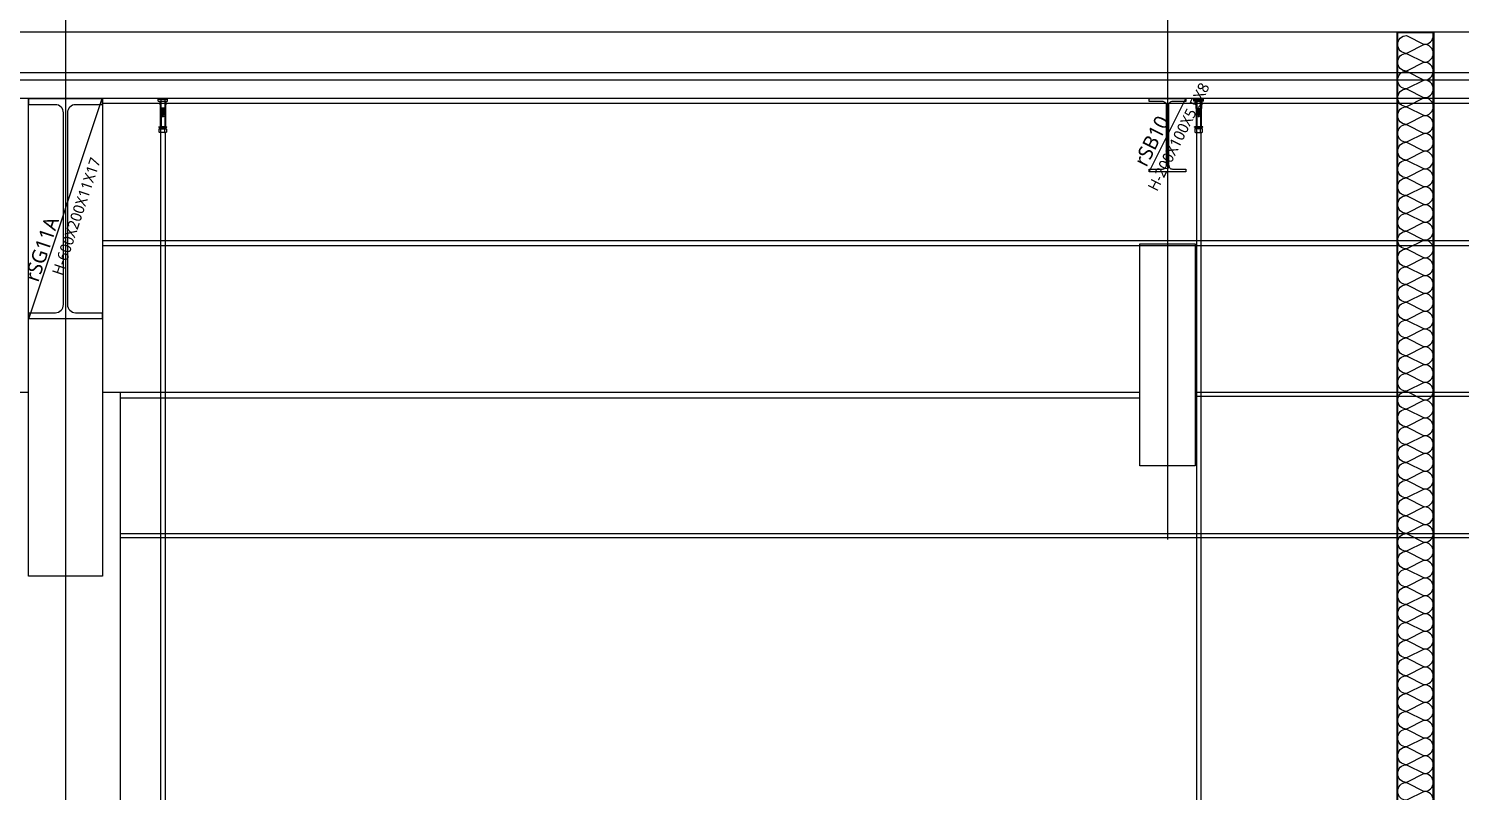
# Model space of a CAD drawing. Header units: millimetres. Extents: x 0 to 672800, y 0 to 118800.
# Drawn here: x 53150 to 57047, y 76909 to 78985 of the extents above; entities that cross this region are included whole.
import ezdxf
from ezdxf.enums import TextEntityAlignment as Align

# ---------------------------------------------------------------- set-up
doc = ezdxf.new("R2010")
doc.units = ezdxf.units.MM
doc.header["$LTSCALE"] = 200
doc.linetypes.add('CEN-GAUN', pattern=[32.2, 30, -1, 0.2, -1])
doc.layers.get('DEFPOINTS').update_dxf_attribs({"color": 137})
for name, color, linetype in [('0-S-col', 4, 'Continuous'), ('09GIRDER', 2, 'Continuous'), ('AA-CEXM-SYST', 13, 'Continuous'), ('CEN', 1, 'CEN-GAUN'), ('ELE-4', 4, 'Continuous'), ('ELE-8', 8, 'Continuous'), ('ELE-STL', 252, 'Continuous'), ('HAT-253', 253, 'Continuous'), ('HAT-INS', 252, 'Continuous'), ('PANEL', 6, 'Continuous'), ('S-253', 252, 'Continuous')]:
    doc.layers.add(name, color=color, linetype=linetype)
doc.layers.add('Defpoint', color=125, linetype='Continuous', plot=False)
doc.styles.add('스타일1', font='malgun.ttf')

# ---------------------------------------------------------------- blocks, each defined once
blk = doc.blocks.new('*U311')
at = {"layer": 'HAT-INS'}
for points in [[(50.5, 0, 0.414214), (50.75, 0.25), (50.5, 0.75, -1), (51, 0.75), (50.75, 0.25, 0.414214), (51, 0)], [(51, 0, 0.414214), (51.25, 0.25), (51, 0.75, -1), (51.5, 0.75), (51.25, 0.25, 0.414214), (51.5, 0)], [(51.5, 0, 0.414214), (51.75, 0.25), (51.5, 0.75, -1), (52, 0.75), (51.75, 0.25, 0.414214), (52, 0)], [(52, 0, 0.414214), (52.25, 0.25), (52, 0.75, -1), (52.5, 0.75), (52.25, 0.25, 0.414214), (52.5, 0)], [(52.5, 0, 0.414214), (52.75, 0.25), (52.5, 0.75, -1), (53, 0.75), (52.75, 0.25, 0.414214), (53, 0)], [(53, 0, 0.414214), (53.25, 0.25), (53, 0.75, -1), (53.5, 0.75), (53.25, 0.25, 0.414214), (53.5, 0)], [(53.5, 0, 0.414214), (53.75, 0.25), (53.5, 0.75, -1), (54, 0.75), (53.75, 0.25, 0.414214), (54, 0)], [(54, 0, 0.414214), (54.25, 0.25), (54, 0.75, -1), (54.5, 0.75), (54.25, 0.25, 0.414214), (54.5, 0)], [(54.5, 0, 0.414214), (54.75, 0.25), (54.5, 0.75, -1), (55, 0.75), (54.75, 0.25, 0.414214), (55, 0)], [(55, 0, 0.414214), (55.25, 0.25), (55, 0.75, -1), (55.5, 0.75), (55.25, 0.25, 0.414214), (55.5, 0)], [(55.5, 0, 0.414214), (55.75, 0.25), (55.5, 0.75, -1), (56, 0.75), (55.75, 0.25, 0.414214), (56, 0)], [(56, 0, 0.414214), (56.25, 0.25), (56, 0.75, -1), (56.5, 0.75), (56.25, 0.25, 0.414214), (56.5, 0)], [(56.5, 0, 0.414214), (56.75, 0.25), (56.5, 0.75, -1), (57, 0.75), (56.75, 0.25, 0.414214), (57, 0)], [(57, 0, 0.414214), (57.25, 0.25), (57, 0.75, -1), (57.5, 0.75), (57.25, 0.25, 0.414214), (57.5, 0)], [(57.5, 0, 0.414214), (57.75, 0.25), (57.5, 0.75, -1), (58, 0.75), (57.75, 0.25, 0.414214), (58, 0)], [(58, 0, 0.414214), (58.25, 0.25), (58, 0.75, -1), (58.5, 0.75), (58.25, 0.25, 0.414214), (58.5, 0)], [(58.5, 0, 0.414214), (58.75, 0.25), (58.5, 0.75, -1), (59, 0.75), (58.75, 0.25, 0.414214), (59, 0)], [(59, 0, 0.414214), (59.25, 0.25), (59, 0.75, -1), (59.5, 0.75), (59.25, 0.25, 0.414214), (59.5, 0)], [(59.5, 0, 0.414214), (59.75, 0.25), (59.5, 0.75, -1), (60, 0.75), (59.75, 0.25, 0.414214), (60, 0)], [(60, 0, 0.414214), (60.25, 0.25), (60, 0.75, -1), (60.5, 0.75), (60.25, 0.25, 0.414214), (60.5, 0)], [(60.5, 0, 0.414214), (60.75, 0.25), (60.5, 0.75, -1), (61, 0.75), (60.75, 0.25, 0.414214), (61, 0)], [(61, 0, 0.414214), (61.25, 0.25), (61, 0.75, -1), (61.5, 0.75), (61.25, 0.25, 0.414214), (61.5, 0)], [(61.5, 0, 0.414214), (61.75, 0.25), (61.5, 0.75, -1), (62, 0.75), (61.75, 0.25, 0.414214), (62, 0)], [(62, 0, 0.414214), (62.25, 0.25), (62, 0.75, -1), (62.5, 0.75), (62.25, 0.25, 0.414214), (62.5, 0)], [(62.5, 0, 0.414214), (62.75, 0.25), (62.5, 0.75, -1), (63, 0.75), (62.75, 0.25, 0.414214), (63, 0)], [(63, 0, 0.414214), (63.25, 0.25), (63, 0.75, -1), (63.5, 0.75), (63.25, 0.25, 0.414214), (63.5, 0)], [(63.5, 0, 0.414214), (63.75, 0.25), (63.5, 0.75, -1), (64, 0.75), (63.75, 0.25, 0.414214), (64, 0)], [(64, 0, 0.414214), (64.25, 0.25), (64, 0.75, -1), (64.5, 0.75), (64.25, 0.25, 0.414214), (64.5, 0)], [(64.5, 0, 0.414214), (64.75, 0.25), (64.5, 0.75, -1), (65, 0.75), (64.75, 0.25, 0.414214), (65, 0)], [(65, 0, 0.414214), (65.25, 0.25), (65, 0.75, -1), (65.5, 0.75), (65.25, 0.25, 0.414214), (65.5, 0)], [(65.5, 0, 0.414214), (65.75, 0.25), (65.5, 0.75, -1), (66, 0.75), (65.75, 0.25, 0.414214), (66, 0)], [(66, 0, 0.414214), (66.25, 0.25), (66, 0.75, -1), (66.5, 0.75), (66.25, 0.25, 0.414214), (66.5, 0)], [(66.5, 0, 0.414214), (66.75, 0.25), (66.5, 0.75, -1), (67, 0.75), (66.75, 0.25, 0.414214), (67, 0)], [(67, 0, 0.414214), (67.25, 0.25), (67, 0.75, -1), (67.5, 0.75), (67.25, 0.25, 0.414214), (67.5, 0)], [(67.5, 0, 0.414214), (67.75, 0.25), (67.5, 0.75, -1), (68, 0.75), (67.75, 0.25, 0.414214), (68, 0)], [(68, 0, 0.414214), (68.25, 0.25), (68, 0.75, -1), (68.5, 0.75), (68.25, 0.25, 0.414214), (68.5, 0)], [(68.5, 0, 0.414214), (68.75, 0.25), (68.5, 0.75, -1), (69, 0.75), (68.75, 0.25, 0.414214), (69, 0)], [(69, 0, 0.414214), (69.25, 0.25), (69, 0.75, -1), (69.5, 0.75), (69.25, 0.25, 0.414214), (69.5, 0)], [(69.5, 0, 0.414214), (69.75, 0.25), (69.5, 0.75, -1), (70, 0.75), (69.75, 0.25, 0.414214), (70, 0)], [(70, 0, 0.414214), (70.25, 0.25), (70, 0.75, -1), (70.5, 0.75), (70.25, 0.25, 0.414214), (70.5, 0)], [(70.5, 0, 0.414214), (70.75, 0.25), (70.5, 0.75, -1), (71, 0.75), (70.75, 0.25, 0.414214), (71, 0)], [(71, 0, 0.414214), (71.25, 0.25), (71, 0.75, -1), (71.5, 0.75), (71.25, 0.25, 0.414214), (71.5, 0)], [(71.5, 0, 0.414214), (71.75, 0.25), (71.5, 0.75, -1), (72, 0.75), (71.75, 0.25, 0.414214), (72, 0)]]:
    blk.add_lwpolyline(points, format="xyb", dxfattribs=at)
blk = doc.blocks.new('STUD-A1')
at = {"layer": 'ELE-8', "color": 251}
for p, q in [((4834.7, 130), (54629.7, 130)), ((4834.7, 20), (54629.7, 20))]:
    blk.add_line(p, q, dxfattribs=at)
at = {"layer": 'ELE-8'}
blk.add_line((4834.7, 0), (54635.1, 0), dxfattribs=at)
blk = doc.blocks.new('A$C20FF2A47')
at = {"layer": 'AA-CEXM-SYST', "color": 0}
for p, q in [((22.5, 15.4), (0, 15.4)), ((0, 14.3), (0, 15.4)), ((22.5, 14.3), (0, 14.3)), ((2.6, 9.8), (0.9, 8.7)), ((0.9, 8.7), (0.9, 1)), ((2.6, 0), (0.9, 1)), ((1.9, 13.1), (11.3, 12)), ((11.3, 13.1), (1.9, 13.1)), ((1.9, 10.9), (1.9, 13.1)), ((1.9, 10.9), (11.3, 9.8)), ((19.9, 9.8), (2.6, 9.8)), ((2.6, 0), (19.9, 0)), ((4.2, 9.8), (6, 8.7)), ((4.2, 0), (6, 1)), ((7.8, 9.8), (6, 8.7)), ((6, 1), (6, 8.7)), ((7.8, 0), (6, 1)), ((20.6, 13.1), (11.3, 14.3)), ((11.3, 12), (11.3, 14.3)), ((20.6, 10.9), (11.3, 12)), ((11.3, 9.8), (11.3, 12)), ((20.6, 10.9), (11.3, 10.9)), ((14.7, 9.8), (16.5, 8.7)), ((14.7, 0), (16.5, 1)), ((18.3, 9.8), (16.5, 8.7)), ((16.5, 1), (16.5, 8.7)), ((18.3, 0), (16.5, 1)), ((19.9, 9.8), (21.6, 8.7)), ((19.9, 0), (21.6, 1)), ((20.6, 10.9), (20.6, 13.1)), ((21.6, 1), (21.6, 8.7)), ((22.5, 14.3), (22.5, 15.4))]:
    blk.add_line(p, q, dxfattribs=at)
blk = doc.blocks.new('SG-rSB10')
at = {"layer": '09GIRDER'}
blk.add_lwpolyline([(-50, -200), (-50, -192), (-13.8, -192, 0.414214), (-2.8, -181), (-2.8, -19, 0.414214), (-13.8, -8), (-50, -8), (-50, 0), (50, 0), (50, -8), (13.8, -8, 0.414214), (2.8, -19), (2.8, -181, 0.414214), (13.8, -192), (50, -192), (50, -200)], format="xyb", close=True, dxfattribs=at)
at = {"layer": 'DEFPOINTS'}
blk.add_line((-50, -200), (50, 0), dxfattribs=at)
at = {"layer": 'DEFPOINTS', "style": '스타일1'}
for s, height, p in [('H-200X100X5.5X8', 30, (30.2, -104.3)), ('rSB10', 40, (-43, -115.7, 0))]:
    blk.add_text(s, height=height, rotation=63.4349, dxfattribs=at).set_placement(p, align=Align.MIDDLE_CENTER)
blk = doc.blocks.new('SG-rSG11A')
at = {"layer": '09GIRDER', "flags": 128}
blk.add_lwpolyline([(-100, -600), (-100, -583), (-27.5, -583, 0.414214), (-5.5, -561), (-5.5, -39, 0.414214), (-27.5, -17), (-100, -17), (-100, 0), (100, 0), (100, -17), (27.5, -17, 0.414214), (5.5, -39), (5.5, -561, 0.414214), (27.5, -583), (100, -583), (100, -600)], format="xyb", close=True, dxfattribs=at)
at = {"layer": 'DEFPOINTS'}
blk.add_line((-100, -600), (100, 0), dxfattribs=at)
at = {"layer": 'DEFPOINTS', "style": '스타일1'}
for s, height, p in [('H-600X200X11X17', 30, (29.7, -320.8)), ('rSG11A', 40, (-64.7, -409.9, 0))]:
    blk.add_text(s, height=height, rotation=71.5651, dxfattribs=at).set_placement(p, align=Align.MIDDLE_CENTER)

msp = doc.modelspace()

# ---------------------------------------------------------------- linework, layer by layer
at = {"layer": '0-S-col', "color": 8}
msp.add_lwpolyline([(53149.5, 77994.9), (53100, 77994.9), (53100, 71994.9), (53400, 71994.9), (53400, 77994.9), (53350.5, 77994.9)], dxfattribs=at)
at = {"layer": 'AA-CEXM-SYST', "color": 251}
for p, q in [((53502.1, 78787.2), (53502.1, 78794.9)), ((53528, 78794.9), (53502.1, 78794.9)), ((53528, 78792.4), (53502.1, 78792.4)), ((53502.1, 78787.2), (53528, 78787.2)), ((53506.6, 78786.5), (53507.6, 78767.5)), ((53523.5, 78786.5), (53506.6, 78786.5)), ((53507.6, 78786.5), (53507.6, 78787.2)), ((53509.9, 78792.4), (53509.9, 78768.5)), ((53520.3, 78792.4), (53520.3, 78768.5)), ((53522.5, 78786.5), (53522.5, 78787.2)), ((53523.5, 78786.5), (53522.5, 78767.5)), ((53528, 78787.2), (53528, 78794.9)), ((56322, 78787.2), (56322, 78794.9)), ((56322, 78794.9), (56347.9, 78794.9)), ((56322, 78792.4), (56347.9, 78792.4)), ((56347.9, 78787.2), (56322, 78787.2)), ((56326.5, 78786.5), (56327.5, 78767.5)), ((56343.4, 78786.5), (56326.5, 78786.5)), ((56327.5, 78786.5), (56327.5, 78787.2)), ((56329.7, 78792.4), (56329.7, 78768.5)), ((56340.1, 78792.4), (56340.1, 78768.5)), ((56342.4, 78786.5), (56342.4, 78787.2)), ((56343.4, 78786.5), (56342.4, 78767.5)), ((56347.9, 78787.2), (56347.9, 78794.9)), ((53522.5, 78767.5), (53507.6, 78767.5)), ((53508, 78767.5), (53508, 78717.7)), ((53520.3, 78768.5), (53509.9, 78768.5)), ((53510.1, 78767.7), (53509.9, 78768.5)), ((53510.1, 78767.7), (53510.1, 78717.7)), ((53520.1, 78767.2), (53510.1, 78767.7)), ((53520.1, 78767.7), (53510.1, 78767.7)), ((53520.1, 78765.6), (53510.1, 78766)), ((53520.1, 78763.9), (53510.1, 78764.3)), ((53520.1, 78762.2), (53510.1, 78762.7)), ((53520.1, 78760.6), (53510.1, 78761)), ((53520.1, 78758.9), (53510.1, 78759.3)), ((53520.1, 78757.2), (53510.1, 78757.7)), ((53520.1, 78755.6), (53510.1, 78756)), ((53520.1, 78753.9), (53510.1, 78754.3)), ((53520.1, 78752.2), (53510.1, 78752.7)), ((53520.1, 78751), (53510.1, 78751)), ((53520.1, 78767.7), (53520.3, 78768.5)), ((53520.1, 78767.7), (53520.1, 78717.7)), ((53522.1, 78767.5), (53522.1, 78717.7)), ((56327.5, 78767.5), (56342.4, 78767.5)), ((56327.9, 78767.5), (56327.9, 78717.7)), ((56329.7, 78768.5), (56340.1, 78768.5)), ((56329.9, 78767.7), (56329.7, 78768.5)), ((56329.9, 78767.7), (56329.9, 78717.7)), ((56329.9, 78767.2), (56339.9, 78767.7)), ((56329.9, 78767.7), (56339.9, 78767.7)), ((56329.9, 78765.6), (56339.9, 78766)), ((56329.9, 78763.9), (56339.9, 78764.3)), ((56329.9, 78762.2), (56339.9, 78762.7)), ((56329.9, 78760.6), (56339.9, 78761)), ((56329.9, 78758.9), (56339.9, 78759.3)), ((56329.9, 78757.2), (56339.9, 78757.7)), ((56329.9, 78755.6), (56339.9, 78756)), ((56329.9, 78753.9), (56339.9, 78754.3)), ((56329.9, 78752.2), (56339.9, 78752.7)), ((56329.9, 78751), (56339.9, 78751)), ((56339.9, 78767.7), (56340.1, 78768.5)), ((56339.9, 78767.7), (56339.9, 78717.7)), ((56342, 78767.5), (56342, 78717.7)), ((53522.1, 78717.7), (53508, 78717.7)), ((56327.9, 78717.7), (56342, 78717.7))]:
    msp.add_line(p, q, dxfattribs=at)
at = {"layer": 'AA-CEXM-SYST'}
for p, q in [((53509.1, 78702.3), (53509.2, 76401.8)), ((53521.1, 78702.3), (53521.2, 76401.8)), ((56328.9, 78702.3), (56328.8, 76401.8)), ((56340.9, 78702.3), (56340.8, 76401.8))]:
    msp.add_line(p, q, dxfattribs=at)
at = {"layer": 'AA-CEXM-SYST', "color": 251}
for centre in [(53515.1, 78746.8), (56334.9, 78746.8)]:
    msp.add_circle(centre, 2.08, dxfattribs=at)
at = {"layer": 'CEN'}
msp.add_line((53250, 88994.9), (53250, 63994.9), dxfattribs=at)
at = {"layer": 'Defpoint'}
msp.add_line((56250, 80494.9), (56250, 77594.9), dxfattribs=at)
at = {"layer": 'ELE-4'}
for points in [[(56875, 71994.9), (56875, 78974.9)], [(56975, 71994.9), (56875, 71994.9), (56875, 78974.9), (56975, 78974.9), (56975, 71994.9)], [(56975, 71994.9), (56975, 78974.9)]]:
    msp.add_lwpolyline(points, dxfattribs=at)
at = {"layer": 'ELE-4', "color": 252, "ltscale": 253}
msp.add_lwpolyline([(56940, 71994.9), (56940, 71996.5), (56973.4, 71996.5), (56973.4, 78973.3), (56876.6, 78973.3), (56876.6, 71996.5), (56910, 71996.5), (56910, 71994.9)], dxfattribs=at)
at = {"layer": 'ELE-STL'}
for p, q in [((91050, 78794.9), (41350, 78794.9)), ((53350.5, 78781.9), (65150, 78781.9)), ((53350.5, 78407.9), (65150, 78407.9)), ((53350.5, 78394.9), (65150, 78394.9)), ((56175, 77994.9), (53400, 77994.9)), ((59175, 77994.9), (56325, 77994.9)), ((56175, 77978.9), (53400, 77978.9)), ((59175, 77983.9), (56325, 77983.9)), ((65100, 77609.9), (53400, 77609.9)), ((65100, 77598.9), (53400, 77598.9))]:
    msp.add_line(p, q, dxfattribs=at)
msp.add_lwpolyline([(56175, 78398.9), (56325, 78398.9), (56325, 77794.9), (56175, 77794.9)], close=True, dxfattribs=at)
at = {"layer": 'S-253'}
msp.add_lwpolyline([(53149.5, 78794.9), (53350.5, 78794.9), (53350.5, 77494.9), (53149.5, 77494.9)], close=True, dxfattribs=at)

# ---------------------------------------------------------------- block references
at = {"layer": 'AA-CEXM-SYST', "color": 251, "xscale": -1}
msp.add_blockref('A$C20FF2A47', (53526.3, 78702.3), dxfattribs=at)
at = {"layer": 'AA-CEXM-SYST', "color": 251}
msp.add_blockref('A$C20FF2A47', (56323.7, 78702.3), dxfattribs=at)
at = {"layer": 'HAT-253'}
msp.add_blockref('SG-rSG11A', (53250, 78794.9), dxfattribs=at)
at = {"layer": 'HAT-INS', "xscale": 96.80000000000017, "yscale": 96.80000000000017, "zscale": 96.80000000000017, "rotation": 90}
msp.add_blockref('*U311', (56973.4, 71996.5), dxfattribs=at)
at = {"layer": 'PANEL', "xscale": -1}
msp.add_blockref('STUD-A1', (95979.7, 78844.9), dxfattribs=at)
at = {"layer": 'S-253'}
msp.add_blockref('SG-rSB10', (56250, 78794.9), dxfattribs=at)

doc.saveas('drawing.dxf')
